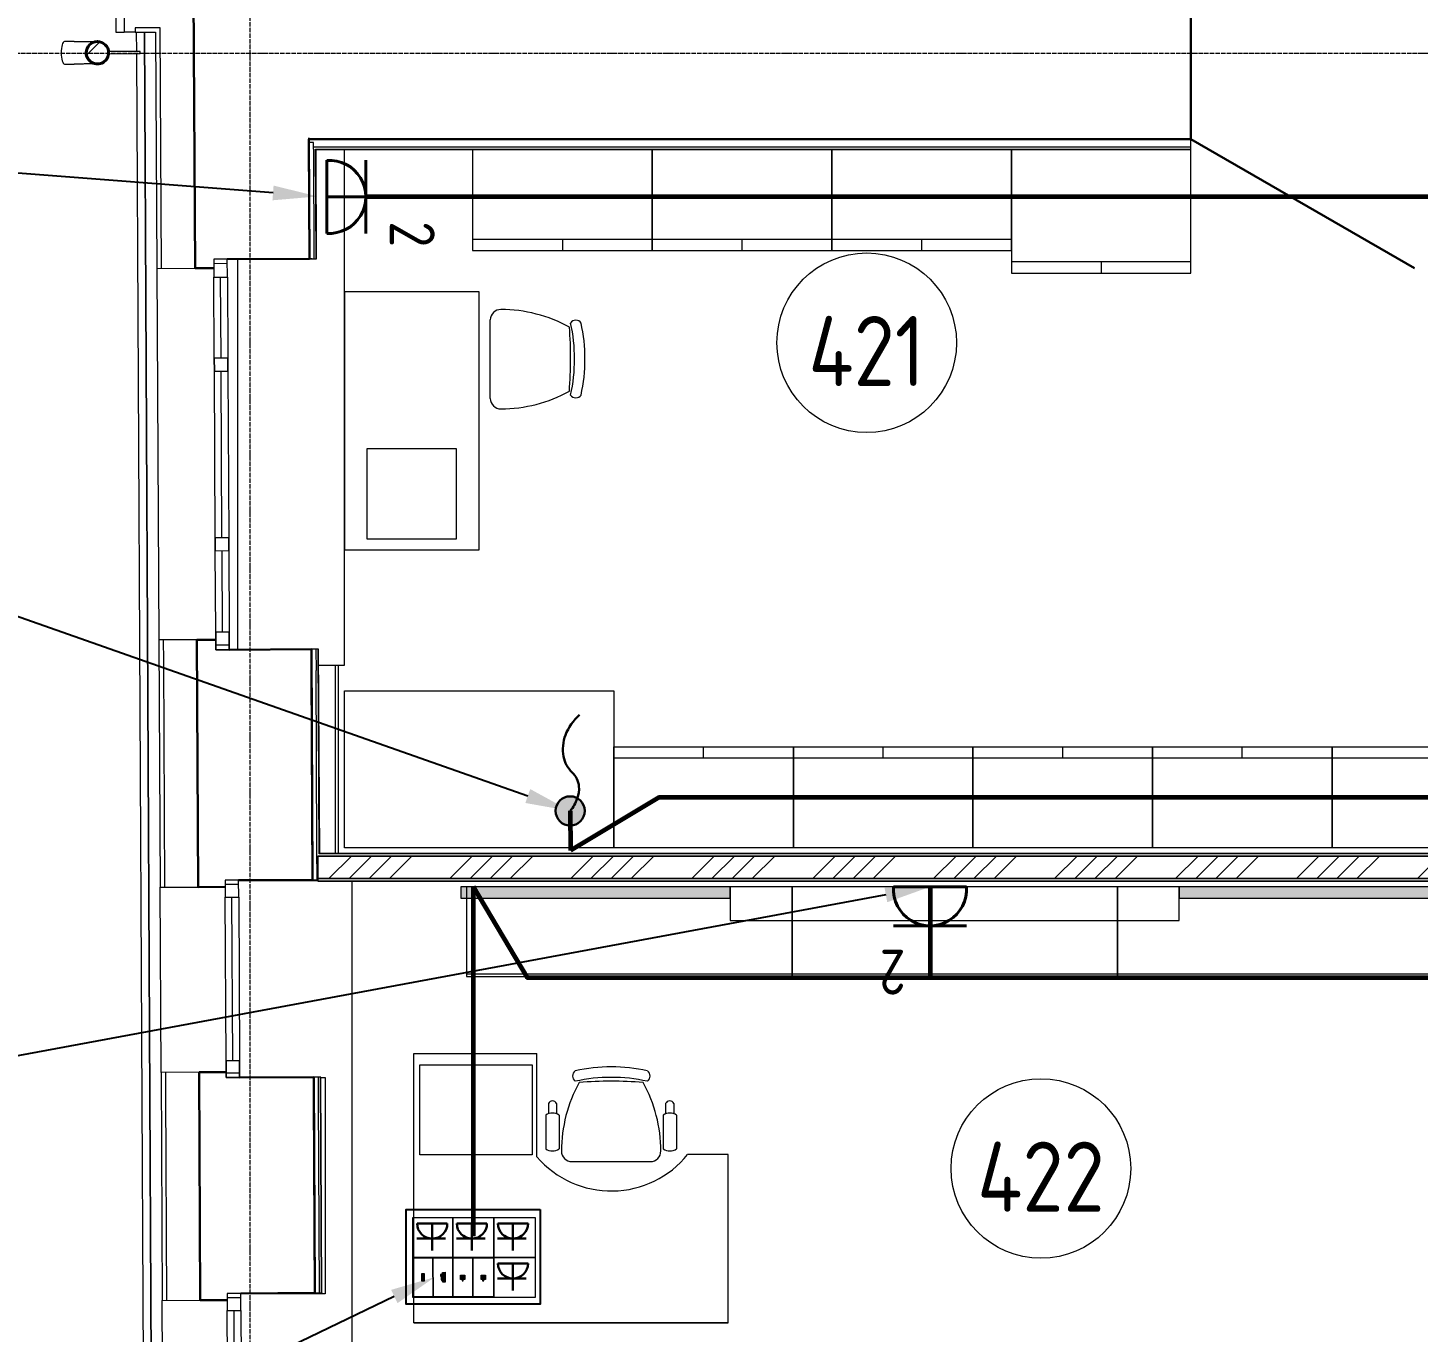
# Model space of a CAD drawing. Header units: millimetres. Extents: x -32 to 417638015, y -35 to 175284279.
# Drawn here: x 1288116 to 1294310, y 66400 to 72212 of the extents above; entities that cross this region are included whole.
import ezdxf
from ezdxf import colors
from ezdxf.entities.mleader import LeaderData, LeaderLine
from ezdxf.math import Vec2, Vec3

# ---------------------------------------------------------------- set-up
doc = ezdxf.new("R2010")
doc.units = ezdxf.units.MM
doc.linetypes.add('ADSK_Линия сетки', pattern=[25, 20, -2.5, 0, -2.5])
for name, color, linetype, lineweight in [('_ Окна', 7, 'Continuous', 9), ('_ЭМ_В полу', 26, 'Кабель в трубе', 60), ('_ЭМ_гофра', 5, 'Continuous', 60), ('Аннотация', 7, 'Continuous', 18), ('Двери', 7, 'Continuous', 9), ('Обобщенные модели', 7, 'Continuous', 18), ('Окна', 7, 'Continuous', 9), ('Оси', 253, 'Continuous', 9), ('Перекрытие', 7, 'Continuous', 18), ('Стены внутренние', 7, 'Continuous', 18), ('Стены наружные', 7, 'Continuous', 18), ('Стены несущие', 7, 'Continuous', 30), ('Стены отделка', 7, 'Continuous', 30), ('Стены штриховка', 7, 'Continuous', 9), ('ТХ', 5, 'Continuous', 0), ('ТХ_Задание ЭОМ_СС', 6, 'Continuous', 0), ('ШТРИХОВКА', 252, 'Continuous', 15), ('Электро', 250, 'Continuous', 25), ('ЭМ', 5, 'Continuous', 40), ('ЭОМ_Кабель Быт. розеток', 5, 'Continuous', 30), ('ЭОМ_Кабель для СУП', 150, 'Continuous', 9), ('ЭОМ_Кабельный вывод', 1, 'Continuous', 35)]:
    doc.layers.add(name, color=color, linetype=linetype, lineweight=lineweight)
for name, color, linetype in [('_ЭМ_Надписи', 7, 'Continuous'), ('PDF _СС_розетки', 7, 'Continuous'), ('ВНУТРЯНКА', 1, 'Continuous')]:
    doc.layers.add(name, color=color, linetype=linetype)
doc.layers.add('PDF _ЭОМ _розетки', color=7, linetype='Continuous', true_color=0xeb0000)
doc.layers.add('Линии', color=7, linetype='Continuous', lineweight=9, true_color=0x00a600)
doc.styles.add('ELine', font='txt.shx')
doc.styles.add('GOST Common', font='GOST_Common.ttf', dxfattribs={"width": 0.9, "height": 350})
doc.styles.add('ЭОМ', font='isocpeur.ttf', dxfattribs={"width": 0.85, "height": 250})
doc.linetypes.add('TRAY', pattern='A,12.119257,["_",ELine,S=4.5,R=90,X=0,Y=-1.555839],0.750382,["_",ELine,S=4.5,R=0,X=0,Y=-0.805849],1.314849,["_",ELine,S=4.5,R=0,X=0,Y=-0.805849],2.250029,["_",ELine,S=4.5,R=90,X=0,Y=-1.555839],13.565483', length=30)
doc.linetypes.add('Кабель в трубе', pattern='A,8,[133,ltypeshp.shx,S=1,R=0,X=10,Y=1.3],-3,[130,ltypeshp.shx,S=1.5,R=-45,X=-1.5,Y=0],8', length=19)

# ---------------------------------------------------------------- blocks, each defined once
blk = doc.blocks.new('_ЭМ_ТХ2_4 Этаж')
at = {"lineweight": 0}
h = blk.add_hatch(color=8, dxfattribs=at)
h.dxf.hatch_style = 1
h.paths.add_polyline_path([(853.4, 16621.1), (853.4, 16571.1), (2053.4, 16571.1), (2053.4, 16621.1)])
h = blk.add_hatch(color=8, dxfattribs=at)
h.dxf.hatch_style = 1
h.paths.add_polyline_path([(4053.4, 16621.1), (4053.4, 16571.1), (5253.4, 16571.1), (5253.4, 16621.1)])
at = {"color": 8, "linetype": 'Continuous'}
for p, q in [((984.3, 18796.9), (984.3, 19147)), ((878.4, 16233.2), (2328.4, 16233.2)), ((2328.4, 16233.2), (3778.4, 16233.2)), ((3778.4, 16233.2), (5228.4, 16233.2)), ((1243, 15655.8), (1243, 15610.2)), ((1279.8, 15655.7), (1279.8, 15610)), ((1765.4, 15655.7), (1765.4, 15610)), ((1802.2, 15655.8), (1802.2, 15610.2)), ((1231, 15604.4), (1231, 15453.2)), ((1291.2, 15604.4), (1291.2, 15453.2)), ((1754, 15604.4), (1754, 15453.2)), ((1814.2, 15604.4), (1814.2, 15453.2)), ((1347.5, 15397), (1697.7, 15397))]:
    blk.add_line(p, q, dxfattribs=at)
at = {"color": 8, "linetype": 'Continuous', "lineweight": 5}
for p, q in [((644.3, 14678.6), (644.3, 15878.6)), ((644.3, 15878.6), (1192.2, 15878.6)), ((1192.2, 15417.6), (1192.2, 15878.6)), ((2044.3, 15428.6), (1863.4, 15428.6)), ((2044.3, 14678.6), (2044.3, 15428.6)), ((2044.3, 14678.6), (2044.3, 15428.6)), ((2044.3, 14678.6), (644.3, 14678.6)), ((644.3, 14678.6), (2044.3, 14678.6))]:
    blk.add_line(p, q, dxfattribs=at)
at = {"color": 8, "lineweight": 0}
for points in [[(853.4, 16621.1), (853.4, 16571.1), (2053.4, 16571.1), (2053.4, 16621.1), (853.4, 16621.1)], [(4053.4, 16621.1), (4053.4, 16571.1), (5253.4, 16571.1), (5253.4, 16621.1), (4053.4, 16621.1)]]:
    blk.add_lwpolyline(points, dxfattribs=at)
at = {"color": 8, "linetype": 'Continuous'}
for points in [[(878.4, 16621.1), (878.4, 16221.1), (2328.4, 16221.1), (2328.4, 16621.1)], [(2328.4, 16621.1), (2328.4, 16221.1), (3778.4, 16221.1), (3778.4, 16621.1)], [(3778.4, 16621.1), (3778.4, 16221.1), (5228.4, 16221.1), (5228.4, 16621.1)], [(1179.7, 16221.1), (1162.4, 16221.1), (1162.4, 16210.9), (1179.7, 16210.9)], [(1247.4, 16221.1), (1230, 16221.1), (1230, 16210.9), (1247.4, 16210.9)], [(1576.6, 16221.1), (1559.2, 16221.1), (1559.2, 16210.9), (1576.6, 16210.9)], [(1644.3, 16221.1), (1626.9, 16221.1), (1626.9, 16210.9), (1644.3, 16210.9)], [(1983.6, 16221.1), (1966.3, 16221.1), (1966.3, 16210.9), (1983.6, 16210.9)], [(2051.3, 16221.1), (2033.9, 16221.1), (2033.9, 16210.9), (2051.3, 16210.9)], [(2629.7, 16221.1), (2612.4, 16221.1), (2612.4, 16210.9), (2629.7, 16210.9)], [(2697.4, 16221.1), (2680, 16221.1), (2680, 16210.9), (2697.4, 16210.9)], [(3026.6, 16221.1), (3009.2, 16221.1), (3009.2, 16210.9), (3026.6, 16210.9)], [(3094.3, 16221.1), (3076.9, 16221.1), (3076.9, 16210.9), (3094.3, 16210.9)], [(3433.6, 16221.1), (3416.3, 16221.1), (3416.3, 16210.9), (3433.6, 16210.9)], [(3501.3, 16221.1), (3483.9, 16221.1), (3483.9, 16210.9), (3501.3, 16210.9)], [(4079.7, 16221.1), (4062.4, 16221.1), (4062.4, 16210.9), (4079.7, 16210.9)], [(4147.4, 16221.1), (4130, 16221.1), (4130, 16210.9), (4147.4, 16210.9)], [(4476.6, 16221.1), (4459.2, 16221.1), (4459.2, 16210.9), (4476.6, 16210.9)], [(4544.3, 16221.1), (4526.9, 16221.1), (4526.9, 16210.9), (4544.3, 16210.9)], [(4883.6, 16221.1), (4866.3, 16221.1), (4866.3, 16210.9), (4883.6, 16210.9)], [(4951.3, 16221.1), (4933.9, 16221.1), (4933.9, 16210.9), (4951.3, 16210.9)]]:
    blk.add_lwpolyline(points, close=True, dxfattribs=at)
at = {"color": 8, "linetype": 'Continuous', "lineweight": 5}
for points in [[(2053.4, 16471.1), (4053.4, 16471.1), (4053.4, 16621.1), (2053.4, 16621.1)], [(670.7, 15827.3), (1170.7, 15827.3), (1170.7, 15427.3), (670.7, 15427.3)]]:
    blk.add_lwpolyline(points, close=True, dxfattribs=at)
at = {"color": 8, "linetype": 'Continuous'}
for centre, radius, start, end in [((1029.7, 19147.6), 45.4, 87.81336, 180.74813), ((1032.8, 18568.6), 624.5, 60.89411, 90.12203), ((1365.4, 19117.3), 28.1, 34.29036, 145.70993), ((-419.7, 18972.7), 1761.9, 355.34538, 4.60618), ((612.1, 18972.7), 747.5, 347.60223, 12.39801), ((658.6, 18972.7), 747.5, 347.60223, 12.39801), ((1032.7, 19375.4), 624.5, 269.87853, 299.09323), ((1029.7, 18796.3), 45.4, 179.25213, 272.18653), ((1365.4, 18828), 28.1, 214.29173, 325.70853), ((1378.7, 15778.1), 28.1, 124.29147, 235.70827), ((1523.3, 15071.3), 747.5, 77.60199, 102.39777), ((1668, 15778.1), 28.1, 304.29007, 55.70964), ((1926, 15445.4), 624.5, 150.90677, 180.12147), ((1523.3, 15024.8), 747.5, 77.60199, 102.39777), ((1523.3, 13993), 1761.9, 85.39382, 94.65462), ((1119.2, 15445.4), 624.5, 359.87797, 29.10589), ((1261.1, 15554.4), 58.4, 58.95098, 121.04877), ((1261.4, 15647.2), 20.2, 24.89545, 155.33537), ((1784.1, 15554.4), 58.4, 58.95101, 121.04877), ((1783.8, 15647.3), 20.2, 24.89545, 155.33537), ((1261.1, 15503.2), 58.4, 238.95097, 301.04877), ((1346.9, 15442.4), 45.4, 177.81347, 270.74787), ((1698.3, 15442.4), 45.4, 269.25187, 2.18664), ((1784.1, 15503.2), 58.4, 238.95097, 301.04877)]:
    blk.add_arc(centre, radius, start, end, dxfattribs=at)
at = {"color": 8, "linetype": 'Continuous', "lineweight": 5}
blk.add_arc((1523.2, 15702.9), 437, 220.76329, 321.11011, dxfattribs=at)
at = {"layer": 'ТХ', "color": 8}
for p, q in [((1705.4, 19505.7), (905.4, 19505.7)), ((1305.4, 19505.7), (1305.4, 19455.7)), ((2505.4, 19505.7), (1705.4, 19505.7)), ((2105.4, 19505.7), (2105.4, 19455.7)), ((3305.4, 19505.7), (2505.4, 19505.7)), ((2905.4, 19505.7), (2905.4, 19455.7)), ((4105.4, 19405.7), (3305.4, 19405.7)), ((3705.4, 19405.7), (3705.4, 19355.7)), ((934.3, 19272), (334.3, 19272)), ((334.3, 19272), (334.3, 18122)), ((934.3, 18122), (934.3, 19272)), ((834.3, 18572), (434.3, 18572)), ((434.3, 18572), (434.3, 18172)), ((834.3, 18172), (834.3, 18572)), ((434.3, 18172), (834.3, 18172)), ((334.3, 18122), (934.3, 18122)), ((1934.3, 17195.1), (1934.3, 17245.1)), ((2734.3, 17195.1), (2734.3, 17245.1)), ((3534.3, 17195.1), (3534.3, 17245.1)), ((4334.3, 17195.1), (4334.3, 17245.1)), ((2334.3, 17195.1), (1534.3, 17195.1)), ((3134.3, 17195.1), (2334.3, 17195.1)), ((3934.3, 17195.1), (3134.3, 17195.1)), ((4734.3, 17195.1), (3934.3, 17195.1)), ((5534.3, 17195.1), (4734.3, 17195.1))]:
    blk.add_line(p, q, dxfattribs=at)
for points in [[(905.4, 19455.7), (1705.4, 19455.7), (1705.4, 19905.7), (905.4, 19905.7)], [(1705.4, 19455.7), (2505.4, 19455.7), (2505.4, 19905.7), (1705.4, 19905.7)], [(2505.4, 19455.7), (3305.4, 19455.7), (3305.4, 19905.7), (2505.4, 19905.7)], [(3305.4, 19355.7), (4105.4, 19355.7), (4105.4, 19905.7), (3305.4, 19905.7)], [(334.3, 16795.1), (334.3, 17495.1), (1534.3, 17495.1), (1534.3, 16795.1)], [(1534.3, 17245.1), (2334.3, 17245.1), (2334.3, 16795.1), (1534.3, 16795.1)], [(2334.3, 17245.1), (3134.3, 17245.1), (3134.3, 16795.1), (2334.3, 16795.1)], [(3134.3, 17245.1), (3934.3, 17245.1), (3934.3, 16795.1), (3134.3, 16795.1)], [(3934.3, 17245.1), (4734.3, 17245.1), (4734.3, 16795.1), (3934.3, 16795.1)], [(4734.3, 17245.1), (5534.3, 17245.1), (5534.3, 16795.1), (4734.3, 16795.1)]]:
    blk.add_lwpolyline(points, close=True, dxfattribs=at)
blk = doc.blocks.new('План 4 этажа')
at = {"layer": 'Обобщенные модели', "lineweight": 9}
h = blk.add_hatch(dxfattribs=at)
h.set_pattern_fill('FP_14', color=8, angle=90.2940462, style=0, pattern_type=2)
h.set_pattern_definition([(45.00005, (591.94, 243.9), (-106.0661, 106.0659), [])])
h.paths.add_polyline_path([(-6685.398, 20527.608), (-6662.715, 20527.932), (-6643.148, 20537.479), (-6629.363, 20554.948), (-6624.994, 20578.68), (-6630.575, 20599.563), (-6643.549, 20615.662), (-6663.647, 20625.213), (-6685.899, 20625.099), (-6705.897, 20615.342), (-6719.876, 20597), (-6723.983, 20573.846), (-6719.459, 20554.485), (-6705.496, 20537.159), (-6694.855, 20532.102)])
at = {"layer": 'Стены штриховка'}
h = blk.add_hatch(dxfattribs=at)
h.set_pattern_fill('ANSI34', color=8, scale=20, angle=180)
h.set_pattern_definition([(225, (591.94, 243.9), (269.408, -269.408), []), (225, (502.14, 243.9), (269.408, -269.408), []), (225, (412.33, 243.9), (269.408, -269.408), []), (225, (322.53, 243.9), (269.408, -269.408), [])])
h.paths.add_polyline_path([(175.232, 16997.041), (-5693.061, 16997.041), (-5693.061, 16897.041), (175.232, 16897.041)])
at = {"layer": '_ Окна', "color": 8, "lineweight": 18}
for p, q in [((-6096.052, 19656.494), (-6156.052, 19656.186)), ((-6156.052, 19656.186), (-6155.641, 19576.187)), ((-6095.642, 19576.495), (-6096.052, 19656.494)), ((-6155.641, 19576.187), (-6095.642, 19576.495)), ((-6153.794, 19216.192), (-6093.794, 19216.499)), ((-6153.486, 19156.192), (-6153.794, 19216.192)), ((-6093.794, 19216.499), (-6093.486, 19156.5)), ((-6093.486, 19156.5), (-6153.486, 19156.192)), ((-6149.688, 18416.202), (-6089.689, 18416.51)), ((-6149.38, 18356.203), (-6149.688, 18416.202)), ((-6089.689, 18416.51), (-6089.381, 18356.511)), ((-6089.381, 18356.511), (-6149.38, 18356.203)), ((-6147.532, 17996.208), (-6087.533, 17996.516)), ((-6147.122, 17916.209), (-6147.532, 17996.208)), ((-6087.533, 17996.516), (-6087.123, 17916.517)), ((-6087.123, 17916.517), (-6147.122, 17916.209)), ((-6045.597, 16890.085), (-6105.596, 16889.777)), ((-6105.596, 16889.777), (-6105.206, 16813.778)), ((-6045.207, 16814.086), (-6045.597, 16890.085)), ((-6105.206, 16813.778), (-6045.207, 16814.086)), ((-6101.47, 16085.788), (-6041.471, 16086.096)), ((-6101.08, 16009.789), (-6101.47, 16085.788)), ((-6041.471, 16086.096), (-6041.081, 16010.097)), ((-6041.081, 16010.097), (-6101.08, 16009.789)), ((-6036.147, 15048.756), (-6096.146, 15048.448)), ((-6096.146, 15048.448), (-6095.756, 14972.449)), ((-6035.757, 14972.757), (-6036.147, 15048.756)), ((-6095.756, 14972.449), (-6035.757, 14972.757))]:
    blk.add_line(p, q, dxfattribs=at)
at = {"layer": '_ Окна', "color": 8}
for p, q in [((-6095.95, 19636.494), (-6155.949, 19636.186)), ((-6123.794, 19216.346), (-6125.641, 19576.341)), ((-6119.688, 18416.356), (-6123.486, 19156.346)), ((-6117.533, 17996.362), (-6119.38, 18356.357)), ((-6087.225, 17936.516), (-6147.225, 17936.208)), ((-6045.494, 16870.085), (-6105.494, 16869.778)), ((-6071.471, 16085.942), (-6075.207, 16813.932)), ((-6041.184, 16030.097), (-6101.183, 16029.789)), ((-6036.045, 15028.756), (-6096.044, 15028.448)), ((-6062.021, 14244.612), (-6065.757, 14972.603))]:
    blk.add_line(p, q, dxfattribs=at)
at = {"layer": 'Двери', "color": 8, "lineweight": 30}
blk.add_line((-1803.061, 20191.605), (-807.131, 19616.605), dxfattribs=at)
at = {"layer": 'Линии', "color": 8}
for centre in [(-3247.478, 19284.016), (-2471.361, 15605.23)]:
    blk.add_circle(centre, 400, dxfattribs=at)
at = {"layer": 'Обобщенные модели', "color": 8}
for p, q in [((-6778.425, 20625.878), (-6820.929, 20625.66)), ((-6623.639, 20571.672), (-6484.499, 20572.386)), ((-6484.551, 20582.386), (-6622.54, 20581.677)), ((-6484.499, 20572.386), (-6484.551, 20582.386)), ((-6820.416, 20525.661), (-6777.912, 20525.879))]:
    blk.add_line(p, q, dxfattribs=at)
at = {"layer": 'Обобщенные модели', "color": 8, "flags": 128}
for points in [[(-6778.425, 20625.878), (-6772.758, 20625.907), (-6767.173, 20625.936), (-6761.681, 20625.964), (-6756.29, 20625.992), (-6751.008, 20626.019), (-6745.844, 20626.045), (-6740.806, 20626.071), (-6735.903, 20626.096), (-6731.142, 20626.121), (-6726.531, 20626.144), (-6722.077, 20626.167), (-6717.787, 20626.189), (-6713.669, 20626.21), (-6709.728, 20626.231), (-6705.971, 20626.25), (-6702.405, 20626.268), (-6699.034, 20626.285), (-6695.864, 20626.302), (-6692.9, 20626.317), (-6690.148, 20626.331), (-6687.796, 20626.343)], [(-6687.283, 20526.344), (-6688.553, 20526.338), (-6691.217, 20526.324), (-6694.093, 20526.309), (-6697.177, 20526.294), (-6700.465, 20526.277), (-6703.951, 20526.259), (-6707.63, 20526.24), (-6711.495, 20526.22), (-6715.54, 20526.199), (-6719.759, 20526.178), (-6724.146, 20526.155), (-6728.693, 20526.132), (-6733.392, 20526.108), (-6738.237, 20526.083), (-6743.22, 20526.057), (-6748.332, 20526.031), (-6753.566, 20526.004), (-6758.913, 20525.977), (-6764.364, 20525.949), (-6769.911, 20525.92), (-6775.545, 20525.891), (-6777.912, 20525.879)]]:
    blk.add_lwpolyline(points, dxfattribs=at)
at = {"layer": 'Обобщенные модели', "color": 8}
for start, end in [(0.2940462, 180.2940462), (180.2940462, 0.2940462)]:
    blk.add_arc((-6674.523, 20576.411), 52, start, end, dxfattribs=at)
at = {"layer": 'Обобщенные модели', "color": 8, "lineweight": 40}
for start, end in [(0.2940462, 180.2940462), (180.2940462, 0.2940462)]:
    blk.add_arc((-6674.523, 20576.411), 50, start, end, dxfattribs=at)
at = {"layer": 'Обобщенные модели', "color": 8}
for start_param, end_param in [(3.14159265, 4.71238898), (4.71238898, 6.28318531)]:
    blk.add_ellipse((-6820.672, 20575.66), major_axis=(0.257, -49.999), ratio=0.30901699, start_param=start_param, end_param=end_param, dxfattribs=at)
at = {"layer": 'Окна', "color": 8}
for p, q in [((-6096.052, 19656.494), (-6156.052, 19656.186)), ((-6156.052, 19656.186), (-6155.641, 19576.187)), ((-6095.642, 19576.495), (-6096.052, 19656.494)), ((-6153.794, 19216.192), (-6155.641, 19576.187)), ((-6095.642, 19576.495), (-6093.794, 19216.499)), ((-6153.794, 19216.192), (-6153.486, 19156.192)), ((-6093.486, 19156.5), (-6093.794, 19216.499)), ((-6149.688, 18416.202), (-6153.486, 19156.192)), ((-6093.486, 19156.5), (-6089.689, 18416.51)), ((-6149.688, 18416.202), (-6149.38, 18356.203)), ((-6089.381, 18356.511), (-6089.689, 18416.51)), ((-6147.532, 17996.208), (-6149.38, 18356.203)), ((-6089.381, 18356.511), (-6087.533, 17996.516)), ((-6147.532, 17996.208), (-6147.122, 17916.209)), ((-6087.123, 17916.517), (-6087.533, 17996.516)), ((-6147.122, 17916.209), (-6087.123, 17916.517)), ((-6045.597, 16890.085), (-6105.596, 16889.777)), ((-6105.596, 16889.777), (-6105.206, 16813.778)), ((-6045.207, 16814.086), (-6045.597, 16890.085)), ((-6101.47, 16085.788), (-6105.206, 16813.778)), ((-6045.207, 16814.086), (-6041.471, 16086.096)), ((-6101.47, 16085.788), (-6101.08, 16009.789)), ((-6041.081, 16010.097), (-6041.471, 16086.096)), ((-6101.08, 16009.789), (-6041.081, 16010.097)), ((-6036.147, 15048.756), (-6096.146, 15048.448)), ((-6096.146, 15048.448), (-6095.756, 14972.449)), ((-6035.757, 14972.757), (-6036.147, 15048.756)), ((-6092.02, 14244.458), (-6095.756, 14972.449)), ((-6035.757, 14972.757), (-6032.021, 14244.766))]:
    blk.add_line(p, q, dxfattribs=at)
at = {"layer": 'Оси', "color": 8, "linetype": 'ADSK_Линия сетки'}
for p, q in [((-5993.495, -3353.101), (-5993.495, 44439.553)), ((-10052.178, 20574.489), (56511.792, 20574.489))]:
    blk.add_line(p, q, dxfattribs=at)
at = {"layer": 'Перекрытие', "color": 8}
for p, q in [((-5574.218, 17847.041), (-5574.218, 20144.67)), ((-6050.978, 19656.725), (-6050.978, 17918.037)), ((-5717.19, 19657.456), (-5908.495, 19657.456)), ((-6050.978, 17918.037), (-5790.869, 17918.037)), ((-5688.665, 17847.041), (-5574.218, 17847.041)), ((-5693.061, 16887.041), (-6045.581, 16887.041)), ((-5539.744, 8994.492), (-5539.744, 16885.041)), ((-5679.075, 16009.81), (-5659.744, 16009.81)), ((-5659.744, 16009.81), (-5659.744, 15047.207)), ((-5659.744, 15047.207), (-6036.139, 15047.207))]:
    blk.add_line(p, q, dxfattribs=at)
at = {"layer": 'Стены внутренние', "color": 8}
for p, q in [((-5614.495, 17009.052), (-5614.495, 17847.041)), ((-5602.495, 17847.041), (-5602.495, 17009.052)), ((-5695.602, 16891.881), (-5695.577, 16887.041))]:
    blk.add_line(p, q, dxfattribs=at)
at = {"layer": 'Стены наружные', "color": 8}
for p, q in [((-6590.848, 20667.125), (-6590.848, 32252.558)), ((-6555.848, 32252.683), (-6555.848, 20667.125)), ((-6555.848, 20667.125), (-6590.848, 20667.125)), ((-6505.849, 20667.228), (-6555.848, 20667.228)), ((-6499.55, 20582.138), (-6499.987, 20667.23)), ((-6401.119, 8222.492), (-6464.987, 20667.23)), ((-6464.987, 20667.23), (-6401.119, 8222.492)), ((-6435.94, 8187.492), (-6499.501, 20572.479)), ((-6409.586, 19614.884), (-6401.092, 17959.906)), ((-6391.205, 16033.3), (-6395.439, 16858.289)), ((-6381.806, 14201.971), (-6385.989, 15016.96)), ((-5674.152, 15050.614), (-5674.134, 15047.207))]:
    blk.add_line(p, q, dxfattribs=at)
at = {"layer": 'Стены несущие', "color": 8}
for p, q in [((-6245.858, 20837.436), (-6239.588, 19615.757)), ((-1803.061, 20191.605), (-1803.061, 20761.605)), ((-5732.537, 20191.605), (-1803.061, 20191.605)), ((-5729.8, 19658.373), (-5732.537, 20191.605)), ((-5732.46, 20176.608), (-5729.8, 19658.373)), ((-6096.052, 19656.494), (-5729.8, 19658.373)), ((-6239.588, 19615.757), (-6155.846, 19616.186)), ((-6147.353, 17961.208), (-6231.094, 17960.778)), ((-6231.094, 17960.778), (-6225.441, 16859.162)), ((-5720.87, 17918.396), (-6087.123, 17916.517)), ((-5715.601, 16891.779), (-5720.87, 17918.396)), ((-5720.387, 17824.185), (-5715.601, 16891.779)), ((-6225.441, 16859.162), (-6105.442, 16859.778)), ((-6045.597, 16890.085), (-5715.601, 16891.779)), ((-6101.208, 16034.789), (-6221.207, 16034.173)), ((-6215.991, 15017.832), (-6221.207, 16034.173)), ((-5711.085, 16011.79), (-6041.081, 16010.097)), ((-5706.152, 15050.449), (-5711.085, 16011.79)), ((-5710.61, 15919.21), (-5706.152, 15050.449)), ((-6215.991, 15017.832), (-6095.992, 15018.448)), ((-6036.147, 15048.756), (-5706.152, 15050.449))]:
    blk.add_line(p, q, dxfattribs=at)
at = {"layer": 'Стены отделка', "color": 8, "lineweight": 9}
for p, q in [((-6395.089, 20687.23), (-6505.849, 20687.23)), ((-6505.849, 20687.23), (-6505.849, 20667.23)), ((-6505.849, 20667.23), (-6414.986, 20667.23)), ((-6414.986, 20667.23), (-6409.586, 19614.884)), ((-6395.09, 20687.436), (-6395.089, 20687.23)), ((-5732.562, 20196.605), (-5733.061, 20196.605)), ((-5733.061, 20196.605), (-5733.061, 20156.605)), ((-5732.537, 20191.605), (-5732.562, 20196.605)), ((-5712.46, 20176.711), (-5732.46, 20176.608)), ((-5712.305, 20146.605), (-5712.46, 20176.711)), ((-5700.295, 20144.605), (-1803.061, 20144.605)), ((-5697.8, 19658.538), (-5700.295, 20144.605)), ((-1803.061, 20144.605), (-1803.061, 20191.605)), ((-5729.8, 19658.373), (-5697.8, 19658.538)), ((-6409.586, 19614.884), (-6239.588, 19615.757)), ((-6231.094, 17960.778), (-6401.092, 17959.906)), ((-6401.092, 17959.906), (-6395.439, 16858.289)), ((-6381.092, 17960.009), (-6380.609, 17865.797)), ((-5688.871, 17918.56), (-5720.87, 17918.396)), ((-5720.87, 17918.396), (-5720.387, 17824.185)), ((-5700.87, 17918.499), (-5700.387, 17824.287)), ((-5684.332, 17009.052), (-5688.871, 17918.56)), ((-5695.602, 16891.881), (-5696.321, 17032.041)), ((-5693.061, 16997.041), (-5693.061, 16885.041)), ((169.939, 17009.041), (-5684.332, 17009.052)), ((174.424, 16997.041), (-5569.309, 16997.041)), ((-6395.439, 16858.289), (-6225.441, 16859.162)), ((-5715.601, 16891.779), (-5695.602, 16891.881)), ((-5693.061, 16885.041), (169.939, 16885.041)), ((-5569.309, 16897.041), (175.232, 16897.041)), ((-6221.207, 16034.173), (-6391.205, 16033.3)), ((-6391.205, 16033.3), (-6385.989, 15016.96)), ((-6371.205, 16033.403), (-6370.73, 15940.822)), ((-5679.086, 16011.955), (-5711.085, 16011.79)), ((-5711.085, 16011.79), (-5710.61, 15919.21)), ((-5691.085, 16011.893), (-5690.61, 15919.312)), ((-5674.152, 15050.614), (-5679.086, 16011.955)), ((-6385.989, 15016.96), (-6215.991, 15017.832)), ((-5706.152, 15050.449), (-5674.152, 15050.614))]:
    blk.add_line(p, q, dxfattribs=at)
at = {"layer": 'Стены штриховка', "color": 8}
for p, q in [((-6389.586, 19614.987), (-6395.089, 20687.23)), ((-5712.357, 20156.605), (-1803.061, 20156.605)), ((-5712.305, 20146.605), (-5709.8, 19658.476)), ((-5702.305, 20146.605), (-1803.061, 20146.605)), ((-5699.8, 19658.527), (-5702.305, 20146.605)), ((-5686.321, 17007.01), (-5690.871, 17918.55)), ((-6380.609, 17865.797), (-6375.439, 16858.392)), ((-5696.321, 17032.041), (-5700.387, 17824.287)), ((-5693.061, 16997.041), (181.939, 16997.041)), ((135.433, 16997.041), (-5693.061, 16997.041)), ((171.939, 17007.009), (-5686.334, 17007.01)), ((-5693.061, 16897.041), (181.939, 16897.041)), ((135.433, 16897.041), (-5693.061, 16897.041)), ((-5693.061, 16887.041), (171.939, 16887.041)), ((-5676.152, 15050.603), (-5681.086, 16011.944)), ((-6370.73, 15940.822), (-6365.989, 15017.063)), ((-5690.61, 15919.312), (-5686.152, 15050.552))]:
    blk.add_line(p, q, dxfattribs=at)
at = {"layer": 'Аннотация', "color": 8, "lineweight": 9, "char_height": 312.5, "width": 520.21112, "attachment_point": 5, "line_spacing_factor": 1.022766, "style": 'GOST Common'}
for s, insert in [('421', (-3247.478, 19247.067)), ('422', (-2471.361, 15568.282))]:
    blk.add_mtext(s, dxfattribs=dict(at, insert=insert))
blk = doc.blocks.new('*U756')
at = {"lineweight": -2}
h = blk.add_hatch(color=0, dxfattribs=at)
h.dxf.hatch_style = 1
edge = h.paths.add_edge_path()
edge.add_arc((0, 0), 65, 0, 360)
at = {"color": 0, "lineweight": -2}
blk.add_lwpolyline([(0, 0, -0.089362), (-31.9, 55.6, -0.105459), (-39.2, 109.6, -0.18734), (-9.4, 171.7, 0.159257), (29.3, 242.1, 0.13816), (20.8, 338, 0.121425), (-41.3, 427.7)], format="xyb", dxfattribs=at)
blk.add_circle((0, 0), 65, dxfattribs=at)
at = {"color": 7, "style": 'GOST Common', "width": 0.9}
blk.add_attdef('ОБОРУДОВАНИЕ', (25.5, 446.9), '', height=250, dxfattribs=at)
blk = doc.blocks.new('розетк для люка')
at = {"layer": 'ВНУТРЯНКА', "color": 5, "lineweight": 30, "ltscale": 100, "transparency": 33554687}
blk.add_line((-67.1, -58.8), (-67.1, 69), dxfattribs=at)
at = {"layer": 'Электро', "color": 5, "lineweight": 30, "transparency": 33554687}
for p, q in [((0, 67.3), (0, -67.3)), ((0, 0), (-120.1, 0))]:
    blk.add_line(p, q, dxfattribs=at)
blk.add_ellipse((0.1, 0), major_axis=(47.6, 47.6), ratio=1, start_param=0.787621, end_param=3.924768, dxfattribs=at)
blk = doc.blocks.new('Люк на 6 мест')
h = blk.add_hatch(color=256)
h.dxf.hatch_style = 1
h.paths.add_polyline_path([(-284.6, 515.7), (-284.6, 526.8), (-319.2, 527), (-319.2, 515.9)])
h = blk.add_hatch(color=256)
h.dxf.hatch_style = 1
h.paths.add_polyline_path([(-323.7, 435.1), (-323.7, 435.1), (-313, 442.8), (-289.1, 442.7), (-279.4, 435), (-279.4, 435), (-279.3, 422.8), (-323.6, 422.8)])
h = blk.add_hatch(color=256)
h.dxf.hatch_style = 1
h.paths.add_polyline_path([(-311.7, 334.8), (-311.7, 341.7), (-317.2, 341.7), (-317.3, 347.2), (-311.8, 347.2), (-311.8, 354.1), (-292.5, 354.1), (-292.5, 334.9)])
h = blk.add_hatch(color=256)
h.dxf.hatch_style = 1
h.paths.add_polyline_path([(-311.3, 243.2), (-311.3, 250.1), (-316.8, 250.1), (-316.8, 255.6), (-311.3, 255.6), (-311.3, 262.4), (-292, 262.5), (-292, 243.2)])
for p, q in [((-323.6, 422.8), (-323.7, 435.1)), ((-323.7, 435.1), (-323.7, 435.1)), ((-289.1, 442.7), (-296.8, 442.7)), ((-296.8, 442.7), (-296.8, 435)), ((-289.1, 435), (-289.1, 442.7)), ((-289.1, 435), (-279.4, 435)), ((-279.4, 435), (-279.3, 422.8)), ((-279.3, 422.8), (-323.6, 422.8))]:
    blk.add_line(p, q)
for points in [[(-215.5, 477.1), (-388.3, 476.8), (-388.3, 565.7), (-215.5, 566)], [(-284.6, 526.8), (-284.6, 515.7), (-319.2, 515.9), (-319.2, 527)], [(-215.5, 388.2), (-388.3, 387.9), (-388.3, 476.8), (-215.5, 477.1)], [(-215.5, 299.3), (-388.3, 299), (-388.3, 387.9), (-215.5, 388.2)], [(-215.8, 205.5), (-388.7, 205.1), (-388.3, 299), (-215.5, 299.3)]]:
    blk.add_lwpolyline(points, close=True)
for points in [[(-311.8, 347.2), (-317.3, 347.2), (-317.2, 341.7), (-311.7, 341.7)], [(-311.8, 347.2), (-311.8, 354.1), (-292.5, 354.1)], [(-292.5, 354.1), (-292.5, 334.9), (-311.7, 334.8), (-311.7, 341.7)], [(-311.3, 255.6), (-316.8, 255.6), (-316.8, 250.1), (-311.3, 250.1)], [(-292, 262.5), (-292, 243.2), (-311.3, 243.2), (-311.3, 250.1)], [(-311.3, 255.6), (-311.3, 262.4), (-292, 262.5)]]:
    blk.add_lwpolyline(points)
at = {"layer": 'PDF _СС_розетки', "linetype": 'Continuous', "lineweight": 20, "transparency": 33554687}
for points in [[(-391.2, 566), (-213.4, 566), (-213.4, 388.2), (-391.2, 388.2)], [(-391.2, 388.2), (-213.4, 388.2), (-213.4, 205.3), (-391.2, 205.3)], [(-391.2, 388.2), (-213.4, 388.2), (-213.4, 205.3), (-391.2, 205.3)], [(-391.2, 205.3), (-213.4, 205.3), (-213.4, 22.4), (-391.2, 22.4)]]:
    blk.add_lwpolyline(points, close=True, dxfattribs=at)
at = {"layer": 'PDF _ЭОМ _розетки', "color": 3, "linetype": 'Continuous', "lineweight": 25, "transparency": 33554687}
blk.add_lwpolyline([(0, 0), (-421.6, 0), (-421.6, 596.5), (0, 596.5)], close=True, dxfattribs=at)
at = {"layer": 'PDF _ЭОМ _розетки', "color": 7, "linetype": 'Continuous', "lineweight": 20, "transparency": 33554687}
for points in [[(-35.6, 388.2), (-213.4, 388.2), (-213.4, 566), (-35.6, 566)], [(-35.6, 205.3), (-213.4, 205.3), (-213.4, 388.2), (-35.6, 388.2)], [(-35.6, 22.4), (-213.4, 22.4), (-213.4, 205.3), (-35.6, 205.3)]]:
    blk.add_lwpolyline(points, close=True, dxfattribs=at)
at = {"layer": 'ВНУТРЯНКА', "color": 5, "lineweight": 30, "ltscale": 100, "transparency": 33554687}
for p, q in [((-129, 244.7), (-129, 372.6)), ((-128.8, 244.7), (-128.8, 372.6)), ((-306.8, 61.8), (-306.8, 189.7)), ((-306.6, 61.8), (-306.6, 189.7)), ((-128.8, 61.8), (-128.8, 189.7))]:
    blk.add_line(p, q, dxfattribs=at)
at = {"layer": 'ВНУТРЯНКА', "color": 1, "lineweight": 30, "ltscale": 100, "transparency": 33554687}
blk.add_line((-129, 61.8), (-129, 189.7), dxfattribs=at)
at = {"layer": 'Электро', "color": 5, "lineweight": 30, "transparency": 33554687}
for p, q in [((-61.9, 370.8), (-61.9, 236.3)), ((-61.7, 370.8), (-61.7, 236.3)), ((-61.9, 303.6), (-181.9, 303.6)), ((-61.7, 303.6), (-181.8, 303.6)), ((-239.5, 188), (-239.5, 53.4)), ((-61.7, 188), (-61.7, 53.4)), ((-239.7, 120.7), (-359.7, 120.7)), ((-239.5, 120.7), (-359.6, 120.7)), ((-61.7, 120.7), (-181.8, 120.7))]:
    blk.add_line(p, q, dxfattribs=at)
at = {"layer": 'Электро', "color": 1, "lineweight": 30, "transparency": 33554687}
for p, q in [((-239.7, 188), (-239.7, 53.4)), ((-61.9, 188), (-61.9, 53.4)), ((-61.9, 120.7), (-181.9, 120.7))]:
    blk.add_line(p, q, dxfattribs=at)
at = {"layer": 'Электро', "color": 5, "lineweight": 30, "transparency": 33554687}
for centre in [(-61.7, 303.6), (-61.6, 303.6), (-239.5, 120.7), (-239.4, 120.7), (-61.6, 120.7)]:
    blk.add_ellipse(centre, major_axis=(47.6, 47.6), ratio=1, start_param=0.787621, end_param=3.924768, dxfattribs=at)
at = {"layer": 'Электро', "color": 1, "lineweight": 30, "transparency": 33554687}
blk.add_ellipse((-61.7, 120.7), major_axis=(47.6, 47.6), ratio=1, start_param=0.787621, end_param=3.924768, dxfattribs=at)
at = {"color": 5, "linetype": 'TRAY', "lineweight": 53, "transparency": 33554687}
blk.add_blockref('розетк для люка', (-61.9, 480.3), dxfattribs=at)
blk = doc.blocks.new('2м розетка IP20')
at = {"layer": 'ЭМ', "color": 5}
for p, q in [((-494124.5, -357092.4), (-494124.5, -356766.5)), ((-494287.3, -356918.9), (-493961.8, -356918.9)), ((-494287.3, -357092.4), (-493961.8, -357092.4))]:
    blk.add_line(p, q, dxfattribs=at)
blk.add_arc((-494124.5, -357082), 163.1, 356.31959, 183.68041, dxfattribs=at)
at = {"layer": 'ЭОМ_Кабель Быт. розеток', "color": 7, "insert": (-494016.1, -356612.2), "char_height": 200, "attachment_point": 1, "style": 'ЭОМ'}
blk.add_mtext_dynamic_manual_height_columns('2', width=91.256, gutter_width=1250, heights=[0], dxfattribs=at)

msp = doc.modelspace()

# ---------------------------------------------------------------- linework, layer by layer
at = {"layer": '_ЭМ_В полу', "ltscale": 25}
for points in [[(1290531.7, 68722.5), (1290533.3, 68546.4)], [(1290101, 66828), (1290101, 68384.4)]]:
    msp.add_lwpolyline(points, dxfattribs=at)
at = {"layer": '_ЭМ_гофра', "linetype": 'ByBlock'}
for points in [[(1289621.6, 71460.3), (1294678.6, 71460.3), (1294678.6, 68782), (1290926.5, 68782), (1290533.3, 68546.4)], [(1292861.2, 61345.7), (1294674.1, 61345.7), (1294674.1, 67978.5), (1290342.1, 67978.5), (1290101, 68384.4)], [(1292135, 68384.4), (1292135, 67978.5)]]:
    msp.add_lwpolyline(points, dxfattribs=at)

# ---------------------------------------------------------------- block references
at = {"layer": 'ТХ_Задание ЭОМ_СС', "lineweight": 50}
msp.add_blockref('_ЭМ_ТХ2_4 Этаж', (1289191.8, 51763.2), dxfattribs=at)
at = {"layer": 'ШТРИХОВКА'}
msp.add_blockref('План 4 этажа', (1295100.3, 51524.3), dxfattribs=at)
at = {"layer": 'ЭОМ_Кабель Быт. розеток'}
for p, rotation in [((1646540.5, -422666.1), 270), ((798010.4, -288708.1), 180)]:
    msp.add_blockref('2м розетка IP20', p, dxfattribs=dict(at, rotation=rotation))
at = {"layer": 'ЭОМ_Кабель для СУП', "color": 217, "linetype": 'ByBlock', "lineweight": 40, "true_color": 0x93278f, "transparency": 33554687, "rotation": 90}
msp.add_blockref('Люк на 6 мест', (1290397.6, 66946.1), dxfattribs=at)
at = {"layer": 'ЭОМ_Кабельный вывод', "lineweight": 30, "xscale": -1}
msp.add_blockref('*U756', (1290531.7, 68722.5), dxfattribs=at)

# ---------------------------------------------------------------- leaders
at = {"layer": '_ЭМ_Надписи', "color": 7, "ltscale": 5}
ml = msp.add_multileader_mtext('Standard', dxfattribs=at)
ml.set_content('{\\fGOST Common|b0|i0|c204|p34;\\W0.9;\\C256;4ЩРС-2\\fISOCPEUR|b0|i0|c204|p34;\\W0.85; Гр.8\\Ph=0.9м\\P\\W1;\\C0;Ноутбук}', color=1, style='ЭОМ')
ml.set_leader_properties()
ml.build(insert=Vec2(0, 0))
ml.multileader.update_dxf_attribs({"text_left_attachment_type": 6, "text_right_attachment_type": 6, "dogleg_length": 0, "arrow_head_size": 200})
ctx = ml.context
ctx.base_point, ctx.char_height, ctx.arrow_head_size, ctx.landing_gap_size, ctx.plane_origin = Vec3(1282882.4, 71838.2), 250, 200, 0, Vec3(1278222.2, 78676.6)
ctx.left_attachment, ctx.right_attachment = 6, 6
notes = []
notes.append((ctx, [(1, (1, 1, 0), (1284556.1, 71838.2), (-1, 0), 0, [(0, [(1289407.5, 71460.3)], 0, [])])]))
ctx.mtext.insert, ctx.mtext.width, ctx.mtext.defined_height, ctx.mtext.flow_direction = Vec3(1282882.4, 72163.2), 2879.263, 1412.5, 5
ml = msp.add_multileader_mtext('Standard', dxfattribs=at)
ml.set_content('{\\fGOST Common|b0|i0|c204|p34;\\W0.9;\\C256;4ЩРС-2\\fISOCPEUR|b0|i0|c204|p34;\\W0.85; Гр.8\\PПрепаратарский стол,  L=2м\\Pиз пола}', color=1, style='ЭОМ')
ml.set_leader_properties()
ml.build(insert=Vec2(0, 0))
ml.multileader.update_dxf_attribs({"text_left_attachment_type": 6, "text_right_attachment_type": 6, "dogleg_length": 0, "arrow_head_size": 200})
ctx = ml.context
ctx.base_point, ctx.char_height, ctx.arrow_head_size, ctx.landing_gap_size, ctx.plane_origin = Vec3(1282808.4, 70089.8, -64.3), 250, 200, 0, Vec3(1257822.9, 78658.2, -64.3)
ctx.left_attachment, ctx.right_attachment = 6, 6
notes.append((ctx, [(1, (1, 1, 0), (1286644, 70089.8, -64.3), (-1, 0), 0, [(0, [(1290531.7, 68722.5, -64.3)], 0, [])])]))
ctx.mtext.insert, ctx.mtext.width, ctx.mtext.defined_height, ctx.mtext.flow_direction = Vec3(1282808.4, 70389.8, -64.3), 4095.949, 5489.3, 5
ml = msp.add_multileader_mtext('Standard', dxfattribs=at)
ml.set_content('{\\fGOST Common|b0|i0|c204|p34;\\W0.9;\\C256;4ЩРС-1\\fISOCPEUR|b0|i0|c204|p34;\\W0.85; Гр.9\\Ph=2.0м\\P\\W1;\\C0;Итер. у-во}', color=1, style='ЭОМ')
ml.set_leader_properties()
ml.build(insert=Vec2(0, 0))
ml.multileader.update_dxf_attribs({"text_left_attachment_type": 6, "text_right_attachment_type": 6, "dogleg_length": 0, "arrow_head_size": 200})
ctx = ml.context
ctx.base_point, ctx.char_height, ctx.arrow_head_size, ctx.landing_gap_size, ctx.plane_origin = Vec3(1285997.2, 67553.1), 250, 200, 0, Vec3(1280987.3, 75950.9)
ctx.left_attachment, ctx.right_attachment = 6, 6
notes.append((ctx, [(1, (1, 1, 0), (1287647.2, 67553.1), (-1, 0), 0, [(0, [(1292135, 68384.4)], 0, [])])]))
ctx.mtext.insert, ctx.mtext.width, ctx.mtext.flow_direction = Vec3(1285997.2, 67878.1), 2879.263, 5
ml = msp.add_multileader_mtext('Standard', dxfattribs=at)
ml.set_content('{\\fGOST Common|b0|i0|c0|p34;\\W0.9;\\C256;4\\fGOST Common|b0|i0|c204|p34;ЩРС\\fGOST Common|b0|i0|c0|p34;-2\\fISOCPEUR|b0|i0|c204|p34;\\W0.85; Гр.9\\P\\W1;\\C0;Раб.место учителя, ноутбук}', color=1, style='ЭОМ')
ml.set_leader_properties()
ml.build(insert=Vec2(0, 0))
ml.multileader.update_dxf_attribs({"text_left_attachment_type": 6, "text_right_attachment_type": 6, "dogleg_length": 0, "arrow_head_size": 200})
ctx = ml.context
ctx.base_point, ctx.char_height, ctx.arrow_head_size, ctx.landing_gap_size, ctx.plane_origin = Vec3(1285933.8, 65530.8, -64.3), 250, 200, 0, Vec3(1267697.7, 75336.9, -64.3)
ctx.left_attachment, ctx.right_attachment = 6, 6
notes.append((ctx, [(1, (1, 1, 0), (1287607.6, 65530.8, -64.3), (-1, 0), 0, [(0, [(1289928.8, 66645.5, -64.3)], 0, [])])]))
ctx.mtext.insert, ctx.mtext.width, ctx.mtext.defined_height, ctx.mtext.flow_direction = Vec3(1285933.8, 65855.8, -64.3), 2073.809, 545.6, 5
for ctx, leaders in notes:
    for number, flags, end, landing, length, lines in leaders:
        leader = LeaderData()
        leader.index, (leader.has_last_leader_line, leader.has_dogleg_vector, leader.attachment_direction) = number, flags
        leader.last_leader_point, leader.dogleg_vector, leader.dogleg_length = Vec3(end), Vec3(landing), length
        for number, points, colour, breaks in lines:
            line = LeaderLine()
            line.index, line.vertices, line.color, line.breaks = number, Vec3.list(points), colors.encode_raw_color(colour), breaks
            leader.lines.append(line)
        ctx.leaders.append(leader)

doc.saveas('drawing.dxf')
